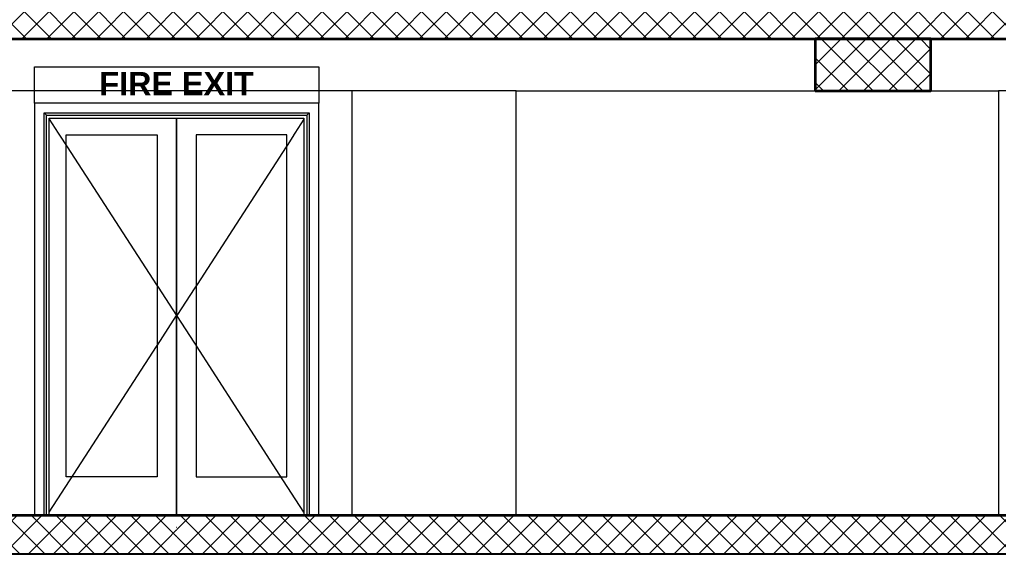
# Model space of a CAD drawing. Header units: millimetres. Extents: x -15634 to 67596, y -3027 to 55843.
# Drawn here: x 17221 to 22294, y 5461 to 8196 of the extents above; entities that cross this region are included whole.
import ezdxf

# ---------------------------------------------------------------- set-up
doc = ezdxf.new("R2010")
doc.units = ezdxf.units.MM
doc.header["$MEASUREMENT"] = 0
doc.set_wipeout_variables(frame=1)
doc.linetypes.add('Wipeout_Contour', pattern=[1000, 0, -1000])
for name, color, linetype in [('Dimensioning - General', 7, 'Continuous'), ('Structural - Bearing', 7, 'Continuous'), ('Structural - Combined', 7, 'Continuous')]:
    doc.layers.add(name, color=color, linetype=linetype)
for name, color, linetype, lineweight, true_color in [('Dimensioning - General_Pen_No__61', 7, 'Continuous', 20, 0x6a6a6a), ('Dimensioning - General_Pen_No__88', 7, 'Continuous', 20, 0xfd4435), ('Structural - Bearing_Pen_No__82', 7, 'Continuous', 20, 0xaaaaaa), ('Structural - Combined_Pen_No__82', 7, 'Continuous', 20, 0xaaaaaa)]:
    doc.layers.add(name, color=color, linetype=linetype, lineweight=lineweight, true_color=true_color)
for name, color, linetype, lineweight in [('Drawing & Figure_Pen_No__1', 7, 'Continuous', 13), ('Structural - Bearing_Pen_No__1', 7, 'Continuous', 13), ('Structural - Bearing_Pen_No__7', 7, 'Continuous', 35)]:
    doc.layers.add(name, color=color, linetype=linetype, lineweight=lineweight)
doc.styles.add('GENERATED_STYLE_2', font='arialbd.ttf')
doc.styles.add('GENERATED_STYLE_6', font='calibril.ttf')
doc.dimstyles.new('GENERATED_STYLE__3', dxfattribs={"dimtxt": 195.999997, "dimasz": 106.4, "dimexe": 0.18, "dimexo": 0.0625, "dimgap": 0.09, "dimtad": 1, "dimdec": 0, "dimlfac": 0.1, "dimzin": 0, "dimdsep": 46, "dimtxsty": 'GENERATED_STYLE_6', "dimblk": 'ARROWHEAD_2', "dimblk1": 'ARROWHEAD_2', "dimblk2": 'ARROWHEAD_2', "dimcen": 0.09, "dimse1": 1, "dimse2": 1, "dimclrd": 256, "dimclre": 256, "dimclrt": 256, "dimadec": 0, "dimazin": 0, "dimtfac": 1, "dimtdec": 4, "dimtmove": 0, "dimatfit": 3, "dimfxl": 1, "dimtolj": 1, "dimtzin": 0, "dimarcsym": 0})
pattern_1 = [(45, (0, 0), (-64.34671, 64.34671), []), (135, (0, 0), (64.34671, 64.34671), [])]

# ---------------------------------------------------------------- blocks, each defined once
blk = doc.blocks.new('*D77')
at = {"layer": 'Dimensioning - General_Pen_No__61', "color": 251, "linetype": 'Continuous', "lineweight": 20, "true_color": 0x6a6a6a, "transparency": 16777216}
for p, q in [((27524.4, 5425.6), (27524.4, 5625.6)), ((27454.4, 5466), (27594.4, 5385.2)), ((27629.4, 5425.6), (27419.4, 5425.6)), ((27524.4, 5155.6), (27524.4, 5425.6)), ((27454.4, 5196), (27594.4, 5115.2))]:
    blk.add_line(p, q, dxfattribs=at)
blk = doc.blocks.new('ARROWHEAD_2')
at = {"color": 0, "linetype": 'Continuous', "lineweight": 0}
for p, q in [((-0.378, -0.655), (0.378, 0.655)), ((0, 0), (-1, 0))]:
    blk.add_line(p, q, dxfattribs=at)
blk = doc.blocks.new('*D78')
at = {"layer": 'Dimensioning - General_Pen_No__61', "color": 251, "linetype": 'Continuous', "lineweight": 20, "true_color": 0x6a6a6a, "transparency": 16777216}
for p, q in [((27524.4, 5625.6), (27524.4, 7825.6)), ((27454.4, 5666), (27594.4, 5585.2)), ((27629.4, 5625.6), (27419.4, 5625.6)), ((27524.4, 5425.6), (27524.4, 5625.6)), ((27454.4, 5466), (27594.4, 5385.2))]:
    blk.add_line(p, q, dxfattribs=at)
blk = doc.blocks.new('*D79')
at = {"layer": 'Dimensioning - General_Pen_No__61', "color": 251, "linetype": 'Continuous', "lineweight": 20, "true_color": 0x6a6a6a, "transparency": 16777216}
for p, q in [((27524.4, 7825.6), (27524.4, 8095.6)), ((27454.4, 7866), (27594.4, 7785.2)), ((27629.4, 7825.6), (27419.4, 7825.6)), ((27524.4, 5625.6), (27524.4, 7825.6)), ((27454.4, 5666), (27594.4, 5585.2))]:
    blk.add_line(p, q, dxfattribs=at)
at = {"layer": 'Dimensioning - General_Pen_No__88', "color": 20, "lineweight": 20, "true_color": 0xfd4435, "transparency": 16777216, "char_height": 196, "attachment_point": 7, "rotation": 90, "style": 'GENERATED_STYLE_6'}
for s, insert in [('\\A1;{\\pql;\\fCalibri Light|b0|i0|c0|p34;27}', (27485.2, 7467.4)), ('\\A1;{\\pql;\\fCalibri Light|b0|i0|c0|p34;220}', (27485.2, 6487.3)), ('\\A1;{\\pql;\\fCalibri Light|b0|i0|c0|p34;20}', (27485.2, 5666.1))]:
    blk.add_mtext(s, dxfattribs=dict(at, insert=insert))
blk = doc.blocks.new('*D80')
at = {"layer": 'Dimensioning - General_Pen_No__61', "color": 251, "linetype": 'Continuous', "lineweight": 20, "true_color": 0x6a6a6a, "transparency": 16777216}
for p, q in [((27454.4, 8136), (27594.4, 8055.2)), ((27629.4, 8095.6), (27419.4, 8095.6)), ((27524.4, 7825.6), (27524.4, 8095.6)), ((27454.4, 7866), (27594.4, 7785.2))]:
    blk.add_line(p, q, dxfattribs=at)
blk = doc.blocks.new('*D81')
at = {"layer": 'Dimensioning - General_Pen_No__61', "color": 251, "linetype": 'Continuous', "lineweight": 20, "true_color": 0x6a6a6a, "transparency": 16777216}
for p, q in [((27454.4, 8336), (27594.4, 8255.2)), ((27629.4, 8295.6), (27419.4, 8295.6)), ((27524.4, 8095.6), (27524.4, 8295.6)), ((27454.4, 8136), (27594.4, 8055.2)), ((27629.4, 8095.6), (27419.4, 8095.6))]:
    blk.add_line(p, q, dxfattribs=at)
blk = doc.blocks.new('*D85')
at = {"layer": 'Dimensioning - General_Pen_No__61', "color": 251, "linetype": 'Continuous', "lineweight": 20, "true_color": 0x6a6a6a, "transparency": 16777216}
for p, q in [((28074.4, 5425.6), (28074.4, 5625.6)), ((28004.4, 5466), (28144.4, 5385.2)), ((28179.4, 5425.6), (27969.4, 5425.6)), ((28074.4, 2955.6), (28074.4, 5425.6)), ((28004.4, 2996), (28144.4, 2915.2)), ((28179.4, 2955.6), (27969.4, 2955.6)), ((28074.4, 1455.6), (28074.4, 2955.6))]:
    blk.add_line(p, q, dxfattribs=at)
at = {"layer": 'Dimensioning - General_Pen_No__88', "color": 20, "lineweight": 20, "true_color": 0xfd4435, "transparency": 16777216, "char_height": 196, "attachment_point": 7, "rotation": 90, "style": 'GENERATED_STYLE_6'}
for s, insert in [('\\A1;{\\pql;\\fCalibri Light|b0|i0|c0|p34;20}', (28035.2, 5067.4)), ('\\A1;{\\pql;\\fCalibri Light|b0|i0|c0|p34;247}', (28035.2, 3952.3))]:
    blk.add_mtext(s, dxfattribs=dict(at, insert=insert))
blk = doc.blocks.new('*D86')
at = {"layer": 'Dimensioning - General_Pen_No__61', "color": 251, "linetype": 'Continuous', "lineweight": 20, "true_color": 0x6a6a6a, "transparency": 16777216}
for p, q in [((28074.4, 5625.6), (28074.4, 8095.6)), ((28004.4, 5666), (28144.4, 5585.2)), ((28179.4, 5625.6), (27969.4, 5625.6)), ((28074.4, 5425.6), (28074.4, 5625.6)), ((28004.4, 5466), (28144.4, 5385.2))]:
    blk.add_line(p, q, dxfattribs=at)
blk = doc.blocks.new('*D87')
at = {"layer": 'Dimensioning - General_Pen_No__61', "color": 251, "linetype": 'Continuous', "lineweight": 20, "true_color": 0x6a6a6a, "transparency": 16777216}
for p, q in [((28004.4, 8136), (28144.4, 8055.2)), ((28179.4, 8095.6), (27969.4, 8095.6)), ((28074.4, 5625.6), (28074.4, 8095.6)), ((28004.4, 5666), (28144.4, 5585.2))]:
    blk.add_line(p, q, dxfattribs=at)
at = {"layer": 'Dimensioning - General_Pen_No__88', "color": 20, "lineweight": 20, "true_color": 0xfd4435, "transparency": 16777216, "char_height": 196, "attachment_point": 7, "rotation": 90, "style": 'GENERATED_STYLE_6'}
for s, insert in [('\\A1;{\\pql;\\fCalibri Light|b0|i0|c0|p34;20}', (28035.2, 7737.4)), ('\\A1;{\\pql;\\fCalibri Light|b0|i0|c0|p34;247}', (28035.2, 6622.3))]:
    blk.add_mtext(s, dxfattribs=dict(at, insert=insert))
blk = doc.blocks.new('*D88')
at = {"layer": 'Dimensioning - General_Pen_No__61', "color": 251, "linetype": 'Continuous', "lineweight": 20, "true_color": 0x6a6a6a, "transparency": 16777216}
for p, q in [((28004.4, 8336), (28144.4, 8255.2)), ((28179.4, 8295.6), (27969.4, 8295.6)), ((28074.4, 8095.6), (28074.4, 8295.6)), ((28004.4, 8136), (28144.4, 8055.2)), ((28179.4, 8095.6), (27969.4, 8095.6))]:
    blk.add_line(p, q, dxfattribs=at)
blk = doc.blocks.new('*D121')
at = {"layer": 'Dimensioning - General_Pen_No__61', "color": 251, "linetype": 'Continuous', "lineweight": 20, "true_color": 0x6a6a6a, "transparency": 16777216}
for p, q in [((28624.4, 5625.6), (28624.4, 8295.6)), ((28554.4, 5666), (28694.4, 5585.2)), ((28729.4, 5625.6), (28519.4, 5625.6)), ((28624.4, 2955.6), (28624.4, 5625.6)), ((28554.4, 2996), (28694.4, 2915.2)), ((28729.4, 2955.6), (28519.4, 2955.6)), ((28624.4, 495.6), (28624.4, 2955.6))]:
    blk.add_line(p, q, dxfattribs=at)
at = {"layer": 'Dimensioning - General_Pen_No__88', "color": 20, "lineweight": 20, "true_color": 0xfd4435, "transparency": 16777216, "insert": (28585.2, 4052.3), "char_height": 196, "attachment_point": 7, "rotation": 90, "style": 'GENERATED_STYLE_6'}
blk.add_mtext('\\A1;{\\pql;\\fCalibri Light|b0|i0|c0|p34;267}', dxfattribs=at)
blk = doc.blocks.new('*D122')
at = {"layer": 'Dimensioning - General_Pen_No__61', "color": 251, "linetype": 'Continuous', "lineweight": 20, "true_color": 0x6a6a6a, "transparency": 16777216}
for p, q in [((28554.4, 8336), (28694.4, 8255.2)), ((28729.4, 8295.6), (28519.4, 8295.6)), ((28624.4, 5625.6), (28624.4, 8295.6)), ((28554.4, 5666), (28694.4, 5585.2))]:
    blk.add_line(p, q, dxfattribs=at)
at = {"layer": 'Dimensioning - General_Pen_No__88', "color": 20, "lineweight": 20, "true_color": 0xfd4435, "transparency": 16777216, "insert": (28585.2, 6722.3), "char_height": 196, "attachment_point": 7, "rotation": 90, "style": 'GENERATED_STYLE_6'}
blk.add_mtext('\\A1;{\\pql;\\fCalibri Light|b0|i0|c0|p34;267}', dxfattribs=at)
blk = doc.blocks.new('*D173')
at = {"layer": 'Dimensioning - General_Pen_No__61', "color": 251, "linetype": 'Continuous', "lineweight": 20, "true_color": 0x6a6a6a, "transparency": 16777216}
for p, q in [((35034.9, 5425.6), (35034.9, 5625.6)), ((34964.9, 5466), (35104.9, 5385.2)), ((35139.9, 5425.6), (34929.9, 5425.6)), ((35034.9, 5155.6), (35034.9, 5425.6)), ((34964.9, 5196), (35104.9, 5115.2))]:
    blk.add_line(p, q, dxfattribs=at)
blk = doc.blocks.new('*D174')
at = {"layer": 'Dimensioning - General_Pen_No__61', "color": 251, "linetype": 'Continuous', "lineweight": 20, "true_color": 0x6a6a6a, "transparency": 16777216}
for p, q in [((35034.9, 5625.6), (35034.9, 7825.6)), ((34964.9, 5666), (35104.9, 5585.2)), ((35139.9, 5625.6), (34929.9, 5625.6)), ((35034.9, 5425.6), (35034.9, 5625.6)), ((34964.9, 5466), (35104.9, 5385.2))]:
    blk.add_line(p, q, dxfattribs=at)
blk = doc.blocks.new('*D175')
at = {"layer": 'Dimensioning - General_Pen_No__61', "color": 251, "linetype": 'Continuous', "lineweight": 20, "true_color": 0x6a6a6a, "transparency": 16777216}
for p, q in [((35034.9, 7825.6), (35034.9, 8095.6)), ((34964.9, 7866), (35104.9, 7785.2)), ((35139.9, 7825.6), (34929.9, 7825.6)), ((35034.9, 5625.6), (35034.9, 7825.6)), ((34964.9, 5666), (35104.9, 5585.2))]:
    blk.add_line(p, q, dxfattribs=at)
at = {"layer": 'Dimensioning - General_Pen_No__88', "color": 20, "lineweight": 20, "true_color": 0xfd4435, "transparency": 16777216, "char_height": 196, "attachment_point": 7, "rotation": 90, "style": 'GENERATED_STYLE_6'}
for s, insert in [('\\A1;{\\pql;\\fCalibri Light|b0|i0|c0|p34;27}', (34995.7, 7467.4)), ('\\A1;{\\pql;\\fCalibri Light|b0|i0|c0|p34;220}', (34995.7, 6487.3)), ('\\A1;{\\pql;\\fCalibri Light|b0|i0|c0|p34;20}', (34995.7, 5666.1))]:
    blk.add_mtext(s, dxfattribs=dict(at, insert=insert))
blk = doc.blocks.new('*D176')
at = {"layer": 'Dimensioning - General_Pen_No__61', "color": 251, "linetype": 'Continuous', "lineweight": 20, "true_color": 0x6a6a6a, "transparency": 16777216}
for p, q in [((34964.9, 8136), (35104.9, 8055.2)), ((35139.9, 8095.6), (34929.9, 8095.6)), ((35034.9, 7825.6), (35034.9, 8095.6)), ((34964.9, 7866), (35104.9, 7785.2))]:
    blk.add_line(p, q, dxfattribs=at)
blk = doc.blocks.new('*D177')
at = {"layer": 'Dimensioning - General_Pen_No__61', "color": 251, "linetype": 'Continuous', "lineweight": 20, "true_color": 0x6a6a6a, "transparency": 16777216}
for p, q in [((34964.9, 8336), (35104.9, 8255.2)), ((35139.9, 8295.6), (34929.9, 8295.6)), ((35034.9, 8095.6), (35034.9, 8295.6)), ((34964.9, 8136), (35104.9, 8055.2)), ((35139.9, 8095.6), (34929.9, 8095.6))]:
    blk.add_line(p, q, dxfattribs=at)
blk = doc.blocks.new('*D181')
at = {"layer": 'Dimensioning - General_Pen_No__61', "color": 251, "linetype": 'Continuous', "lineweight": 20, "true_color": 0x6a6a6a, "transparency": 16777216}
for p, q in [((35584.9, 5425.6), (35584.9, 5625.6)), ((35514.9, 5466), (35654.9, 5385.2)), ((35689.9, 5425.6), (35479.9, 5425.6)), ((35584.9, 2955.6), (35584.9, 5425.6)), ((35514.9, 2996), (35654.9, 2915.2)), ((35689.9, 2955.6), (35479.9, 2955.6)), ((35584.9, 1455.6), (35584.9, 2955.6))]:
    blk.add_line(p, q, dxfattribs=at)
at = {"layer": 'Dimensioning - General_Pen_No__88', "color": 20, "lineweight": 20, "true_color": 0xfd4435, "transparency": 16777216, "char_height": 196, "attachment_point": 7, "rotation": 90, "style": 'GENERATED_STYLE_6'}
for s, insert in [('\\A1;{\\pql;\\fCalibri Light|b0|i0|c0|p34;20}', (35545.7, 5067.4)), ('\\A1;{\\pql;\\fCalibri Light|b0|i0|c0|p34;247}', (35545.7, 3952.3))]:
    blk.add_mtext(s, dxfattribs=dict(at, insert=insert))
blk = doc.blocks.new('*D182')
at = {"layer": 'Dimensioning - General_Pen_No__61', "color": 251, "linetype": 'Continuous', "lineweight": 20, "true_color": 0x6a6a6a, "transparency": 16777216}
for p, q in [((35584.9, 5625.6), (35584.9, 8095.6)), ((35514.9, 5666), (35654.9, 5585.2)), ((35689.9, 5625.6), (35479.9, 5625.6)), ((35584.9, 5425.6), (35584.9, 5625.6)), ((35514.9, 5466), (35654.9, 5385.2))]:
    blk.add_line(p, q, dxfattribs=at)
blk = doc.blocks.new('*D183')
at = {"layer": 'Dimensioning - General_Pen_No__61', "color": 251, "linetype": 'Continuous', "lineweight": 20, "true_color": 0x6a6a6a, "transparency": 16777216}
for p, q in [((35514.9, 8136), (35654.9, 8055.2)), ((35689.9, 8095.6), (35479.9, 8095.6)), ((35584.9, 5625.6), (35584.9, 8095.6)), ((35514.9, 5666), (35654.9, 5585.2))]:
    blk.add_line(p, q, dxfattribs=at)
at = {"layer": 'Dimensioning - General_Pen_No__88', "color": 20, "lineweight": 20, "true_color": 0xfd4435, "transparency": 16777216, "char_height": 196, "attachment_point": 7, "rotation": 90, "style": 'GENERATED_STYLE_6'}
for s, insert in [('\\A1;{\\pql;\\fCalibri Light|b0|i0|c0|p34;20}', (35545.7, 7737.4)), ('\\A1;{\\pql;\\fCalibri Light|b0|i0|c0|p34;247}', (35545.7, 6622.3))]:
    blk.add_mtext(s, dxfattribs=dict(at, insert=insert))
blk = doc.blocks.new('*D184')
at = {"layer": 'Dimensioning - General_Pen_No__61', "color": 251, "linetype": 'Continuous', "lineweight": 20, "true_color": 0x6a6a6a, "transparency": 16777216}
for p, q in [((35514.9, 8336), (35654.9, 8255.2)), ((35689.9, 8295.6), (35479.9, 8295.6)), ((35584.9, 8095.6), (35584.9, 8295.6)), ((35514.9, 8136), (35654.9, 8055.2)), ((35689.9, 8095.6), (35479.9, 8095.6))]:
    blk.add_line(p, q, dxfattribs=at)
blk = doc.blocks.new('*D217')
at = {"layer": 'Dimensioning - General_Pen_No__61', "color": 251, "linetype": 'Continuous', "lineweight": 20, "true_color": 0x6a6a6a, "transparency": 16777216}
for p, q in [((36134.9, 5625.6), (36134.9, 8295.6)), ((36064.9, 5666), (36204.9, 5585.2)), ((36239.9, 5625.6), (36029.9, 5625.6)), ((36134.9, 2955.6), (36134.9, 5625.6)), ((36064.9, 2996), (36204.9, 2915.2)), ((36239.9, 2955.6), (36029.9, 2955.6)), ((36134.9, 495.6), (36134.9, 2955.6))]:
    blk.add_line(p, q, dxfattribs=at)
at = {"layer": 'Dimensioning - General_Pen_No__88', "color": 20, "lineweight": 20, "true_color": 0xfd4435, "transparency": 16777216, "insert": (36095.7, 4052.3), "char_height": 196, "attachment_point": 7, "rotation": 90, "style": 'GENERATED_STYLE_6'}
blk.add_mtext('\\A1;{\\pql;\\fCalibri Light|b0|i0|c0|p34;267}', dxfattribs=at)
blk = doc.blocks.new('*D218')
at = {"layer": 'Dimensioning - General_Pen_No__61', "color": 251, "linetype": 'Continuous', "lineweight": 20, "true_color": 0x6a6a6a, "transparency": 16777216}
for p, q in [((36064.9, 8336), (36204.9, 8255.2)), ((36239.9, 8295.6), (36029.9, 8295.6)), ((36134.9, 5625.6), (36134.9, 8295.6)), ((36064.9, 5666), (36204.9, 5585.2))]:
    blk.add_line(p, q, dxfattribs=at)
at = {"layer": 'Dimensioning - General_Pen_No__88', "color": 20, "lineweight": 20, "true_color": 0xfd4435, "transparency": 16777216, "insert": (36095.7, 6722.3), "char_height": 196, "attachment_point": 7, "rotation": 90, "style": 'GENERATED_STYLE_6'}
blk.add_mtext('\\A1;{\\pql;\\fCalibri Light|b0|i0|c0|p34;267}', dxfattribs=at)

msp = doc.modelspace()

# ---------------------------------------------------------------- hatches: boundary and pattern name
at = {"layer": 'Structural - Bearing_Pen_No__1', "linetype": 'Continuous', "lineweight": 13}
h = msp.add_hatch(dxfattribs=at)
h.set_pattern_fill('CONCRETE_BLOCK', style=0, pattern_type=2)
h.set_pattern_definition(pattern_1)
h.paths.add_polyline_path([(-655.6, 8095.6), (44144.4, 8095.6), (44144.4, 8295.6), (-655.6, 8295.6)])
h = msp.add_hatch(dxfattribs=at)
h.set_pattern_fill('CONCRETE_BLOCK', style=0, pattern_type=2)
h.set_pattern_definition(pattern_1)
h.paths.add_polyline_path([(21344.4, 7825.6), (21944.4, 7825.6), (21944.4, 8095.6), (21344.4, 8095.6)])

# ---------------------------------------------------------------- linework, layer by layer
at = {"layer": 'Structural - Bearing_Pen_No__1', "color": 7, "linetype": 'Continuous', "lineweight": 13}
msp.add_line((-655.6, 8095.6), (44144.4, 8095.6), dxfattribs=at)
at = {"layer": 'Structural - Bearing_Pen_No__7', "color": 7, "linetype": 'Continuous', "lineweight": 35, "flags": 128}
for points in [[(-655.6, 8095.6), (44144.4, 8095.6), (44144.4, 8295.6), (-655.6, 8295.6)], [(21344.4, 7825.6), (21944.4, 7825.6), (21944.4, 8095.6), (21344.4, 8095.6)]]:
    msp.add_lwpolyline(points, close=True, dxfattribs=at)
at = {"layer": 'Structural - Bearing_Pen_No__82', "color": 253, "linetype": 'Continuous', "lineweight": 20, "true_color": 0xaaaaaa}
for p, q in [((18944.4, 7825.6), (17144.4, 7825.6)), ((19794.4, 7825.6), (18944.4, 7825.6)), ((18944.4, 5625.6), (18944.4, 7825.6)), ((19794.4, 7825.6), (21344.4, 7825.6)), ((19794.4, 5625.6), (19794.4, 7825.6)), ((21944.4, 7825.6), (22294.4, 7825.6)), ((26244.4, 7825.6), (22294.4, 7825.6)), ((22294.4, 7825.6), (22294.4, 5625.6))]:
    msp.add_line(p, q, dxfattribs=at)

# ---------------------------------------------------------------- texts
at = {"layer": 'Drawing & Figure_Pen_No__1', "color": 7, "linetype": 'Continuous', "lineweight": 13, "insert": (18034.4, 7803.8), "char_height": 120, "attachment_point": 8, "style": 'GENERATED_STYLE_2'}
msp.add_mtext('\\A1;{\\pqc;\\fArial|b1|i0|c0|p34;FIRE EXIT}', dxfattribs=at)

# ---------------------------------------------------------------- dimensions: what is measured, and where the dimension line sits
at = {"layer": 'Dimensioning - General', "color": 251, "linetype": 'Continuous', "lineweight": 20, "true_color": 0x6a6a6a}
for base, p1, p2, picture, middle in [((27524.4, 8295.6), (-116.3, 8095.6), (-62.1, 8295.6), '*D81', (27387.2, 8485.5)), ((35034.9, 8295.6), (-116.3, 8095.6), (-62.1, 8295.6), '*D177', (34897.7, 8485.5)), ((28074.4, 8295.6), (221, 8095.6), (210.5, 8295.6), '*D88', (27937.2, 7886.8)), ((35584.9, 8295.6), (7731.5, 8095.6), (7721, 8295.6), '*D184', (35447.7, 7886.8))]:
    dim = msp.add_linear_dim(base=base, p1=p1, p2=p2, angle=90, dimstyle='GENERATED_STYLE__3', dxfattribs=at)
    dim.commit()
    dim.dimension.update_dxf_attribs({"geometry": picture, "text_midpoint": middle, "dimtype": 160, "text_rotation": 90})

# ---------------------------------------------------------------- wipeouts: each hides what was drawn before it
at = {"color": 254, "linetype": 'Wipeout_Contour', "lineweight": 0, "ltscale": 74460.165663}
msp.add_wipeout([(17359.4, 7700.6), (17347.4, 7712.6), (17347.4, 5625.6), (17359.4, 5625.6)], dxfattribs=at).dxf.layer = 'Structural - Bearing'
at = {"color": 254, "linetype": 'Wipeout_Contour', "lineweight": 0, "ltscale": 79565.079773}
msp.add_wipeout([(18709.4, 7700.6), (18709.4, 5625.6), (18721.4, 5625.6), (18721.4, 7712.6)], dxfattribs=at).dxf.layer = 'Structural - Bearing'
at = {"color": 254, "linetype": 'Wipeout_Contour', "lineweight": 0, "ltscale": 75453.866601}
msp.add_wipeout([(18033.4, 5566.2), (18033.4, 5495.6), (18035.4, 5495.6), (18035.4, 5566.2)], dxfattribs=at).dxf.layer = 'Structural - Combined'

# ---------------------------------------------------------------- next in the draw order: wipeouts: each hides what was drawn before it
at = {"color": 254, "linetype": 'Wipeout_Contour', "lineweight": 0, "ltscale": 78455.247971}
msp.add_wipeout([(18721.4, 7712.6), (17347.4, 7712.6), (17359.4, 7700.6), (18709.4, 7700.6)], dxfattribs=at).dxf.layer = 'Structural - Bearing'
at = {"color": 254, "linetype": 'Wipeout_Contour', "lineweight": 0, "ltscale": 94510.224736}
msp.add_wipeout([(18033.4, 5566.2), (18035.4, 5566.2), (18035.4, 5695.6), (18035.4, 5736.8), (18033.4, 5736.8)], dxfattribs=at).dxf.layer = 'Structural - Combined'

# ---------------------------------------------------------------- next in the draw order: linework, layer by layer
at = {"layer": 'Structural - Combined_Pen_No__82', "color": 253, "linetype": 'Continuous', "lineweight": 20, "true_color": 0xaaaaaa}
msp.add_line((18033.4, 5566.2), (18035.4, 5566.2), dxfattribs=at)

# ---------------------------------------------------------------- next in the draw order: wipeouts: each hides what was drawn before it
at = {"color": 254, "linetype": 'Wipeout_Contour', "lineweight": 0, "ltscale": 74369.830797}
msp.add_wipeout([(17297.4, 5625.6), (17347.4, 5625.6), (17347.4, 7712.6), (17297.4, 7762.6)], dxfattribs=at).dxf.layer = 'Structural - Bearing'
at = {"color": 254, "linetype": 'Wipeout_Contour', "lineweight": 0, "ltscale": 79705.414502}
msp.add_wipeout([(18771.4, 7762.6), (18721.4, 7712.6), (18721.4, 5625.6), (18771.4, 5625.6)], dxfattribs=at).dxf.layer = 'Structural - Bearing'
at = {"color": 254, "linetype": 'Wipeout_Contour', "lineweight": 0, "ltscale": 75804.117085}
msp.add_wipeout([(18033.4, 5907.4), (18033.4, 5736.8), (18035.4, 5736.8), (18035.4, 5907.4)], dxfattribs=at).dxf.layer = 'Structural - Combined'

# ---------------------------------------------------------------- next in the draw order: wipeouts: each hides what was drawn before it
at = {"color": 254, "linetype": 'Wipeout_Contour', "lineweight": 0, "ltscale": 78504.848648}
msp.add_wipeout([(17297.4, 7762.6), (17347.4, 7712.6), (18721.4, 7712.6), (18771.4, 7762.6)], dxfattribs=at).dxf.layer = 'Structural - Bearing'
at = {"color": 254, "linetype": 'Wipeout_Contour', "lineweight": 0, "ltscale": 74493.511833}
msp.add_wipeout([(17359.4, 5625.6), (17374.4, 5625.6), (17374.4, 7685.6), (17359.4, 7685.6)], dxfattribs=at).dxf.layer = 'Structural - Bearing'
at = {"color": 254, "linetype": 'Wipeout_Contour', "lineweight": 0, "ltscale": 79498.277561}
msp.add_wipeout([(18694.4, 7685.6), (18694.4, 5625.6), (18709.4, 5625.6), (18709.4, 7685.6)], dxfattribs=at).dxf.layer = 'Structural - Bearing'
at = {"color": 254, "linetype": 'Wipeout_Contour', "lineweight": 0, "ltscale": 76016.512976}
msp.add_wipeout([(18033.4, 6078), (18033.4, 5907.4), (18035.4, 5907.4), (18035.4, 6078)], dxfattribs=at).dxf.layer = 'Structural - Combined'

# ---------------------------------------------------------------- next in the draw order: linework, layer by layer
at = {"layer": 'Drawing & Figure_Pen_No__1', "color": 7, "linetype": 'Continuous', "lineweight": 13, "flags": 128}
msp.add_lwpolyline([(17297.4, 7951.2), (18771.4, 7951.2), (18771.4, 7762.6), (17297.4, 7762.6)], close=True, dxfattribs=at)
at = {"layer": 'Structural - Bearing_Pen_No__82', "color": 253, "linetype": 'Continuous', "lineweight": 20, "true_color": 0xaaaaaa}
for p, q in [((17297.4, 7762.6), (17297.4, 5625.6)), ((18771.4, 7762.6), (17297.4, 7762.6)), ((18771.4, 5625.6), (18771.4, 7762.6)), ((17297.4, 5625.6), (17347.4, 5625.6)), ((18721.4, 5625.6), (18771.4, 5625.6))]:
    msp.add_line(p, q, dxfattribs=at)

# ---------------------------------------------------------------- next in the draw order: wipeouts: each hides what was drawn before it
at = {"color": 254, "linetype": 'Wipeout_Contour', "lineweight": 0, "ltscale": 117644.413281}
msp.add_wipeout([(18709.4, 7700.6), (17359.4, 7700.6), (17359.4, 7685.6), (17374.4, 7685.6), (18694.4, 7685.6), (18709.4, 7685.6)], dxfattribs=at).dxf.layer = 'Structural - Bearing'
at = {"color": 254, "linetype": 'Wipeout_Contour', "lineweight": 0, "ltscale": 74739.954472}
msp.add_wipeout([(17462.4, 7597.6), (17374.4, 7597.6), (17374.4, 5825.6), (17462.4, 5825.6)], dxfattribs=at).dxf.layer = 'Structural - Bearing'
at = {"color": 254, "linetype": 'Wipeout_Contour', "lineweight": 0, "ltscale": 79355.091178}
msp.add_wipeout([(18606.4, 5825.6), (18694.4, 5825.6), (18694.4, 7597.6), (18606.4, 7597.6)], dxfattribs=at).dxf.layer = 'Structural - Bearing'
at = {"color": 254, "linetype": 'Wipeout_Contour', "lineweight": 0, "ltscale": 76234.430924}
msp.add_wipeout([(18033.4, 6248.5), (18033.4, 6078), (18035.4, 6078), (18035.4, 6248.5)], dxfattribs=at).dxf.layer = 'Structural - Combined'

# ---------------------------------------------------------------- next in the draw order: linework, layer by layer
at = {"layer": 'Structural - Bearing_Pen_No__82', "color": 253, "linetype": 'Continuous', "lineweight": 20, "true_color": 0xaaaaaa}
for p, q in [((17347.4, 5625.6), (17347.4, 7712.6)), ((17347.4, 7712.6), (18721.4, 7712.6)), ((18721.4, 7712.6), (18721.4, 5625.6))]:
    msp.add_line(p, q, dxfattribs=at)

# ---------------------------------------------------------------- next in the draw order: wipeouts: each hides what was drawn before it
at = {"color": 254, "linetype": 'Wipeout_Contour', "lineweight": 0, "ltscale": 76457.817712}
msp.add_wipeout([(18033.4, 6419.1), (18033.4, 6248.5), (18035.4, 6248.5), (18035.4, 6419.1)], dxfattribs=at).dxf.layer = 'Structural - Combined'

# ---------------------------------------------------------------- next in the draw order: wipeouts: each hides what was drawn before it
at = {"color": 254, "linetype": 'Wipeout_Contour', "lineweight": 0, "ltscale": 76686.625608}
msp.add_wipeout([(18033.4, 6589.7), (18033.4, 6419.1), (18035.4, 6419.1), (18035.4, 6589.7)], dxfattribs=at).dxf.layer = 'Structural - Combined'

# ---------------------------------------------------------------- next in the draw order: wipeouts: each hides what was drawn before it
at = {"color": 254, "linetype": 'Wipeout_Contour', "lineweight": 0, "ltscale": 76920.806199}
msp.add_wipeout([(18033.4, 6760.3), (18033.4, 6589.7), (18035.4, 6589.7), (18035.4, 6760.3)], dxfattribs=at).dxf.layer = 'Structural - Combined'

# ---------------------------------------------------------------- next in the draw order: wipeouts: each hides what was drawn before it
at = {"color": 254, "linetype": 'Wipeout_Contour', "lineweight": 0, "ltscale": 77160.303357}
msp.add_wipeout([(18033.4, 6930.9), (18033.4, 6760.3), (18035.4, 6760.3), (18035.4, 6930.9)], dxfattribs=at).dxf.layer = 'Structural - Combined'

# ---------------------------------------------------------------- next in the draw order: wipeouts: each hides what was drawn before it
at = {"color": 254, "linetype": 'Wipeout_Contour', "lineweight": 0, "ltscale": 77405.074784}
msp.add_wipeout([(18033.4, 7101.5), (18033.4, 6930.9), (18035.4, 6930.9), (18035.4, 7101.5)], dxfattribs=at).dxf.layer = 'Structural - Combined'

# ---------------------------------------------------------------- next in the draw order: wipeouts: each hides what was drawn before it
at = {"color": 254, "linetype": 'Wipeout_Contour', "lineweight": 0, "ltscale": 97390.568881}
msp.add_wipeout([(18033.4, 7555.6), (18033.4, 7101.5), (18035.4, 7101.5), (18035.4, 7467.6), (18035.4, 7555.6)], dxfattribs=at).dxf.layer = 'Structural - Bearing'

# ---------------------------------------------------------------- next in the draw order: wipeouts: each hides what was drawn before it
at = {"color": 254, "linetype": 'Wipeout_Contour', "lineweight": 0, "ltscale": 77233.804512}
msp.add_wipeout([(18035.4, 5825.6), (18135.4, 5825.6), (18135.4, 7597.6), (18035.4, 7597.6)], dxfattribs=at).dxf.layer = 'Structural - Bearing'

# ---------------------------------------------------------------- next in the draw order: wipeouts: each hides what was drawn before it
at = {"color": 254, "linetype": 'Wipeout_Contour', "lineweight": 0, "ltscale": 119326.730957}
msp.add_wipeout([(18694.4, 7685.6), (18035.4, 7685.6), (18035.4, 7597.6), (18135.4, 7597.6), (18606.4, 7597.6), (18694.4, 7597.6)], dxfattribs=at).dxf.layer = 'Structural - Bearing'
at = {"color": 254, "linetype": 'Wipeout_Contour', "lineweight": 0, "ltscale": 115494.162138}
msp.add_wipeout([(18135.4, 5825.6), (18035.4, 5825.6), (18035.4, 5625.6), (18694.4, 5625.6), (18694.4, 5825.6), (18606.4, 5825.6)], dxfattribs=at).dxf.layer = 'Structural - Bearing'

# ---------------------------------------------------------------- next in the draw order: linework, layer by layer
at = {"layer": 'Structural - Bearing_Pen_No__82', "color": 253, "linetype": 'Continuous', "lineweight": 20, "true_color": 0xaaaaaa}
for p, q in [((18721.4, 7712.6), (18709.4, 7700.6)), ((18694.4, 7685.6), (18694.4, 5625.6)), ((18709.4, 7700.6), (18709.4, 5625.6)), ((18709.4, 5625.6), (18721.4, 5625.6))]:
    msp.add_line(p, q, dxfattribs=at)

# ---------------------------------------------------------------- next in the draw order: wipeouts: each hides what was drawn before it
at = {"color": 254, "linetype": 'Wipeout_Contour', "lineweight": 0, "ltscale": 76851.683674}
msp.add_wipeout([(18033.4, 5825.6), (18033.4, 7597.6), (17933.4, 7597.6), (17933.4, 5825.6)], dxfattribs=at).dxf.layer = 'Structural - Bearing'
at = {"color": 254, "linetype": 'Wipeout_Contour', "lineweight": 0, "ltscale": 78305.383662}
msp.add_wipeout([(18606.4, 5825.6), (18606.4, 7597.6), (18135.4, 7597.6), (18135.4, 5825.6)], dxfattribs=at).dxf.layer = 'Structural - Bearing'

# ---------------------------------------------------------------- next in the draw order: linework, layer by layer
at = {"layer": 'Structural - Bearing_Pen_No__82', "color": 253, "linetype": 'Continuous', "lineweight": 20, "true_color": 0xaaaaaa}
for p, q in [((18135.4, 7597.6), (18135.4, 5825.6)), ((18606.4, 7597.6), (18135.4, 7597.6)), ((18606.4, 5825.6), (18606.4, 7597.6)), ((18135.4, 5825.6), (18606.4, 5825.6))]:
    msp.add_line(p, q, dxfattribs=at)
at = {"layer": 'Structural - Combined_Pen_No__82', "color": 253, "linetype": 'Continuous', "lineweight": 20, "true_color": 0xaaaaaa}
for p, q in [((18033.4, 7101.5), (18035.4, 7101.5)), ((18033.4, 6930.9), (18035.4, 6930.9)), ((18033.4, 6760.3), (18035.4, 6760.3)), ((18033.4, 6589.7), (18035.4, 6589.7)), ((18033.4, 6419.1), (18035.4, 6419.1)), ((18033.4, 6248.5), (18035.4, 6248.5)), ((18033.4, 6078), (18035.4, 6078)), ((18033.4, 5907.4), (18035.4, 5907.4))]:
    msp.add_line(p, q, dxfattribs=at)

# ---------------------------------------------------------------- next in the draw order: wipeouts: each hides what was drawn before it
at = {"color": 254, "linetype": 'Wipeout_Contour', "lineweight": 0, "ltscale": 115652.143589}
msp.add_wipeout([(18033.4, 7685.6), (17374.4, 7685.6), (17374.4, 7597.6), (17462.4, 7597.6), (17933.4, 7597.6), (18033.4, 7597.6)], dxfattribs=at).dxf.layer = 'Structural - Bearing'
at = {"color": 254, "linetype": 'Wipeout_Contour', "lineweight": 0, "ltscale": 111693.542736}
msp.add_wipeout([(17374.4, 5625.6), (18033.4, 5625.6), (18033.4, 5825.6), (17933.4, 5825.6), (17462.4, 5825.6), (17374.4, 5825.6)], dxfattribs=at).dxf.layer = 'Structural - Bearing'

# ---------------------------------------------------------------- next in the draw order: hatches: boundary and pattern name
at = {"layer": 'Structural - Bearing_Pen_No__1', "linetype": 'Continuous', "lineweight": 13}
h = msp.add_hatch(dxfattribs=at)
h.set_pattern_fill('CONCRETE_BLOCK', style=0, pattern_type=2)
h.set_pattern_definition(pattern_1)
h.paths.add_polyline_path([(-655.6, 5425.6), (44144.4, 5425.6), (44144.4, 5625.6), (-655.6, 5625.6)])

# ---------------------------------------------------------------- next in the draw order: linework, layer by layer
at = {"layer": 'Structural - Bearing_Pen_No__7', "color": 7, "linetype": 'Continuous', "lineweight": 35, "flags": 128}
msp.add_lwpolyline([(-655.6, 5425.6), (44144.4, 5425.6), (44144.4, 5625.6), (-655.6, 5625.6)], close=True, dxfattribs=at)
at = {"layer": 'Structural - Bearing_Pen_No__82', "color": 253, "linetype": 'Continuous', "lineweight": 20, "true_color": 0xaaaaaa}
for p, q in [((17359.4, 7700.6), (17347.4, 7712.6)), ((17359.4, 5625.6), (17359.4, 7700.6)), ((17359.4, 7700.6), (18709.4, 7700.6)), ((17374.4, 5625.6), (17374.4, 7685.6)), ((17374.4, 7685.6), (18694.4, 7685.6)), ((18033.4, 7597.6), (18033.4, 7685.6)), ((18035.4, 7597.6), (18035.4, 7685.6)), ((18694.4, 7679.1), (18035.4, 6661.6)), ((18033.4, 5825.6), (18033.4, 7597.6)), ((18035.4, 5825.6), (18035.4, 7597.6)), ((18694.4, 5644.1), (18035.4, 6661.6)), ((18033.4, 5625.6), (18033.4, 5825.6)), ((18035.4, 5625.6), (18035.4, 5825.6)), ((17347.4, 5625.6), (17359.4, 5625.6)), ((18709.4, 5625.6), (17359.4, 5625.6))]:
    msp.add_line(p, q, dxfattribs=at)
at = {"layer": 'Structural - Combined_Pen_No__82', "color": 253, "linetype": 'Continuous', "lineweight": 20, "true_color": 0xaaaaaa}
msp.add_line((18033.4, 5736.8), (18035.4, 5736.8), dxfattribs=at)

# ---------------------------------------------------------------- next in the draw order: dimensions: what is measured, and where the dimension line sits
at = {"layer": 'Dimensioning - General', "color": 251, "linetype": 'Continuous', "lineweight": 20, "true_color": 0x6a6a6a}
for base, p1, p2, picture, middle in [((28074.4, 5425.6), (-251.5, 2955.6), (-168.4, 5425.6), '*D85', (27937.2, 4176.4)), ((27524.4, 5425.6), (336.2, 5155.6), (274.8, 5425.6), '*D77', (27387.2, 4946.8)), ((35034.9, 5425.6), (336.2, 5155.6), (274.8, 5425.6), '*D173', (34897.7, 4946.8)), ((35584.9, 5425.6), (7259, 2955.6), (7342.1, 5425.6), '*D181', (35447.7, 4176.4))]:
    dim = msp.add_linear_dim(base=base, p1=p1, p2=p2, angle=90, dimstyle='GENERATED_STYLE__3', dxfattribs=at)
    dim.commit()
    dim.dimension.update_dxf_attribs({"geometry": picture, "text_midpoint": middle, "dimtype": 160, "text_rotation": 90})

# ---------------------------------------------------------------- next in the draw order: wipeouts: each hides what was drawn before it
at = {"color": 254, "linetype": 'Wipeout_Contour', "lineweight": 0, "ltscale": 75784.246283}
msp.add_wipeout([(17462.4, 5825.6), (17933.4, 5825.6), (17933.4, 7597.6), (17462.4, 7597.6)], dxfattribs=at).dxf.layer = 'Structural - Bearing'

# ---------------------------------------------------------------- next in the draw order: linework, layer by layer
at = {"layer": 'Structural - Bearing_Pen_No__82', "color": 253, "linetype": 'Continuous', "lineweight": 20, "true_color": 0xaaaaaa}
for p, q in [((17374.4, 7679.1), (18033.4, 6661.6)), ((17462.4, 5825.6), (17462.4, 7597.6)), ((17462.4, 7597.6), (17933.4, 7597.6)), ((17933.4, 7597.6), (17933.4, 5825.6)), ((17374.4, 5644.1), (18033.4, 6661.6)), ((17933.4, 5825.6), (17462.4, 5825.6))]:
    msp.add_line(p, q, dxfattribs=at)

# ---------------------------------------------------------------- next in the draw order: dimensions: what is measured, and where the dimension line sits
at = {"layer": 'Dimensioning - General', "color": 251, "linetype": 'Continuous', "lineweight": 20, "true_color": 0x6a6a6a}
for base, p1, p2, picture, middle in [((28624.4, 8295.6), (2617.1, 5625.6), (2532.8, 8295.6), '*D122', (28487.2, 6946.4)), ((36134.9, 8295.6), (10127.6, 5625.6), (10043.3, 8295.6), '*D218', (35997.7, 6946.4)), ((28624.4, 5625.6), (2627.7, 2955.6), (2617.1, 5625.6), '*D121', (28487.2, 4276.4)), ((36134.9, 5625.6), (10138.2, 2955.6), (10127.6, 5625.6), '*D217', (35997.7, 4276.4)), ((27524.4, 8095.6), (-309.9, 7825.6), (-116.3, 8095.6), '*D80', (27387.2, 7616.8)), ((35034.9, 8095.6), (-309.9, 7825.6), (-116.3, 8095.6), '*D176', (34897.7, 7616.8)), ((28074.4, 8095.6), (-168.4, 5625.6), (221, 8095.6), '*D87', (27937.2, 6846.4)), ((35584.9, 8095.6), (7342.1, 5625.6), (7731.5, 8095.6), '*D183', (35447.7, 6846.4)), ((27524.4, 7825.6), (261.9, 5625.6), (-309.9, 7825.6), '*D79', (27387.2, 6711.4)), ((35034.9, 7825.6), (261.9, 5625.6), (-309.9, 7825.6), '*D175', (34897.7, 6711.4)), ((28074.4, 5625.6), (-168.4, 5425.6), (-168.4, 5625.6), '*D86', (27937.2, 5216.8)), ((35584.9, 5625.6), (7342.1, 5425.6), (7342.1, 5625.6), '*D182', (35447.7, 5216.8)), ((27524.4, 5625.6), (274.8, 5425.6), (261.9, 5625.6), '*D78', (27387.2, 5815.5)), ((35034.9, 5625.6), (274.8, 5425.6), (261.9, 5625.6), '*D174', (34897.7, 5815.5))]:
    dim = msp.add_linear_dim(base=base, p1=p1, p2=p2, angle=90, dimstyle='GENERATED_STYLE__3', dxfattribs=at)
    dim.commit()
    dim.dimension.update_dxf_attribs({"geometry": picture, "text_midpoint": middle, "dimtype": 160, "text_rotation": 90})

doc.saveas('drawing.dxf')
